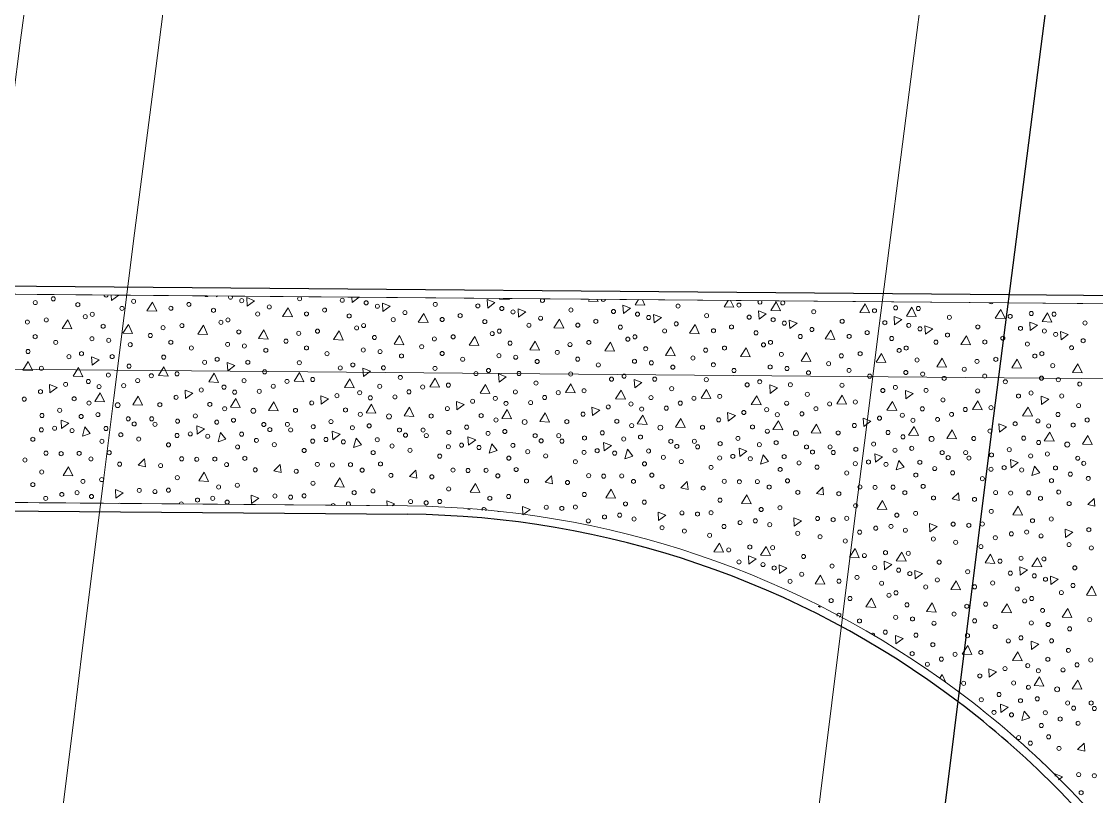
# Model space of a CAD drawing. Extents: x 2536801 to 2538856, y 7112140 to 7131569.
# Drawn here: x 2538338.9 to 2538424.8, y 7129136 to 7129198 of the extents above; entities that cross this region are included whole.
import ezdxf

# ---------------------------------------------------------------- set-up
doc = ezdxf.new("R2010")
doc.units = 0
doc.header["$LTSCALE"] = 100
doc.header["$MEASUREMENT"] = 0
doc.linetypes.add('DGN Style 2', pattern=[414.913261, 248.947956, -165.965304])
for name, color, linetype, lineweight in [('D_BOC_MISC', 6, 'Continuous', 13), ('D_BOC_XST', 4, 'Continuous', 13), ('D_CTB_1', 2, 'Continuous', 0), ('D_EOS_ML', 7, 'Continuous', 30), ('D_EOT_ML', 7, 'Continuous', 13), ('D_FOC_XST', 4, 'Continuous', 30), ('D_RIPRAP_1', 7, 'Continuous', 0)]:
    doc.layers.add(name, color=color, linetype=linetype, lineweight=lineweight)

msp = doc.modelspace()

# ---------------------------------------------------------------- linework, layer by layer
at = {"layer": 'D_BOC_MISC', "linetype": 'DGN Style 2'}
msp.add_line((2538221.721, 7129171.187), (2538427.255, 7129169.377), dxfattribs=at)
at = {"layer": 'D_BOC_XST', "lineweight": 0}
for p, q in [((2538222.47, 7129177.18), (2538417.792, 7129175.461)), ((2538223.97, 7129160.5), (2538369.767, 7129159.217))]:
    msp.add_line(p, q, dxfattribs=at)
at = {"layer": 'D_BOC_XST', "linetype": 'Continuous', "lineweight": 0}
msp.add_line((2538417.792, 7129175.461), (2538437.108, 7129175.291), dxfattribs=at)
at = {"layer": 'D_BOC_XST', "lineweight": 0}
msp.add_arc((2538369.11, 7129084.553), 74.667, 53.16593, 89.49567, dxfattribs=at)
at = {"layer": 'D_BOC_XST', "linetype": 'Continuous', "lineweight": 0}
msp.add_arc((2538369.11, 7129084.553), 74.667, 36.96818, 53.16593, dxfattribs=at)
at = {"layer": 'D_CTB_1', "linetype": 'Continuous', "lineweight": 0, "ltscale": 0.025, "extrusion": (0, 0, -1)}
for radius, start, end in [(11516, 6.670132, 11.5299872), (11484, 1.8249254, 8.0891807)]:
    msp.add_arc((-2549729.581, 7127736.073), radius, start, end, dxfattribs=at)
at = {"layer": 'D_EOS_ML', "extrusion": (0, 0, -1)}
for radius, start, end in [(11515, 1.8249254, 11.5299872), (11485, 1.8249254, 10.3229376), (11403, 3.5272703, 8.5208017)]:
    msp.add_arc((-2549729.581, 7127736.073), radius, start, end, dxfattribs=at)
at = {"layer": 'D_EOT_ML', "extrusion": (0, 0, -1)}
for radius, start, end in [(11527, 1.8249254, 11.5299872), (11473, 1.8249254, 10.3226488), (11413, 3.6579404, 8.3726406)]:
    msp.add_arc((-2549729.581, 7127736.073), radius, start, end, dxfattribs=at)
at = {"layer": 'D_FOC_XST', "linetype": 'Continuous'}
for p, q in [((2538222.553, 7129177.846), (2538417.877, 7129176.127)), ((2538417.877, 7129176.127), (2538437.114, 7129175.958)), ((2538223.964, 7129159.833), (2538369.761, 7129158.55))]:
    msp.add_line(p, q, dxfattribs=at)
for start, end in [(52.87042, 89.49567), (36.96818, 52.87042)]:
    msp.add_arc((2538369.11, 7129084.553), 74, start, end, dxfattribs=at)
at = {"layer": 'D_RIPRAP_1', "color": 7, "linetype": 'Continuous', "lineweight": 0}
for p, q in [((2538348.219, 7129162.477), (2538348.736, 7129162.973)), ((2538348.736, 7129162.973), (2538348.798, 7129162.344)), ((2538348.798, 7129162.344), (2538348.219, 7129162.477)), ((2538359.066, 7129162.026), (2538359.583, 7129162.523)), ((2538359.645, 7129161.894), (2538359.066, 7129162.026)), ((2538359.583, 7129162.523), (2538359.645, 7129161.894)), ((2538369.913, 7129161.576), (2538370.43, 7129162.073)), ((2538370.43, 7129162.073), (2538370.492, 7129161.444)), ((2538370.492, 7129161.444), (2538369.913, 7129161.576)), ((2538380.759, 7129161.126), (2538381.276, 7129161.623)), ((2538381.338, 7129160.994), (2538380.759, 7129161.126)), ((2538381.276, 7129161.623), (2538381.338, 7129160.994)), ((2538391.606, 7129160.676), (2538392.123, 7129161.173)), ((2538392.123, 7129161.173), (2538392.185, 7129160.544)), ((2538392.185, 7129160.544), (2538391.606, 7129160.676)), ((2538402.453, 7129160.226), (2538402.97, 7129160.723)), ((2538403.032, 7129160.093), (2538402.453, 7129160.226)), ((2538402.97, 7129160.723), (2538403.032, 7129160.093)), ((2538413.299, 7129159.775), (2538413.816, 7129160.272)), ((2538413.816, 7129160.272), (2538413.878, 7129159.643)), ((2538413.878, 7129159.643), (2538413.299, 7129159.775)), ((2538424.146, 7129159.325), (2538424.663, 7129159.822)), ((2538424.725, 7129159.193), (2538424.146, 7129159.325)), ((2538424.663, 7129159.822), (2538424.725, 7129159.193)), ((2538423.333, 7129139.74), (2538423.85, 7129140.237)), ((2538423.912, 7129139.608), (2538423.333, 7129139.74)), ((2538423.85, 7129140.237), (2538423.912, 7129139.608))]:
    msp.add_line(p, q, dxfattribs=at)
at = {"layer": 'D_RIPRAP_1', "color": 7, "lineweight": 0, "flags": 128}
for points in [[(2538437.108, 7129175.291), (2538417.792, 7129175.461), (2538222.47, 7129177.18), (2538193.762, 7129177.433)], [(2538223.971, 7129160.5), (2538369.767, 7129159.217)]]:
    msp.add_lwpolyline(points, dxfattribs=at)
at = {"layer": 'D_RIPRAP_1', "color": 7, "linetype": 'Continuous', "lineweight": 0, "flags": 128}
for points in [[(2538346.666, 7129176.087), (2538346.088, 7129175.66), (2538346.065, 7129176.092)], [(2538354.563, 7129176.017), (2538354.476, 7129175.953), (2538354.472, 7129176.018)], [(2538365.885, 7129175.918), (2538365.322, 7129175.502), (2538365.3, 7129175.923)], [(2538377.853, 7129175.812), (2538377.891, 7129175.731), (2538377.113, 7129175.764), (2538377.148, 7129175.819)], [(2538384.907, 7129175.75), (2538384.996, 7129175.561), (2538384.218, 7129175.593), (2538384.321, 7129175.755)], [(2538388.534, 7129175.718), (2538388.737, 7129175.281), (2538387.96, 7129175.314), (2538388.218, 7129175.721)], [(2538395.588, 7129175.656), (2538395.842, 7129175.11), (2538395.065, 7129175.143), (2538395.391, 7129175.658)], [(2538368.125, 7129159.231), (2538368.104, 7129159.619), (2538368.72, 7129159.378), (2538368.518, 7129159.228)], [(2538378.987, 7129158.5), (2538378.951, 7129159.169), (2538379.567, 7129158.927), (2538378.987, 7129158.5)], [(2538412.301, 7129145.407), (2538412.5, 7129145.722), (2538412.797, 7129145.083)], [(2538421.534, 7129137.598), (2538421.524, 7129137.783), (2538422.141, 7129137.542), (2538421.82, 7129137.305)]]:
    msp.add_lwpolyline(points, dxfattribs=at)
for points in [[(2538356.935, 7129175.21), (2538356.899, 7129175.88), (2538357.515, 7129175.638)], [(2538376.169, 7129175.052), (2538376.133, 7129175.722), (2538376.749, 7129175.481)], [(2538349.704, 7129174.796), (2538348.926, 7129174.828), (2538349.365, 7129175.522)], [(2538360.55, 7129174.345), (2538359.773, 7129174.378), (2538360.212, 7129175.072)], [(2538367.782, 7129174.76), (2538367.745, 7129175.43), (2538368.362, 7129175.188)], [(2538378.628, 7129174.31), (2538378.592, 7129174.98), (2538379.208, 7129174.738)], [(2538387.016, 7129174.602), (2538386.979, 7129175.272), (2538387.596, 7129175.03)], [(2538397.862, 7129174.152), (2538397.826, 7129174.822), (2538398.443, 7129174.58)], [(2538399.584, 7129174.831), (2538398.807, 7129174.863), (2538399.246, 7129175.558)], [(2538406.689, 7129174.66), (2538405.912, 7129174.693), (2538406.351, 7129175.387)], [(2538410.431, 7129174.381), (2538409.653, 7129174.413), (2538410.092, 7129175.108)], [(2538417.536, 7129174.21), (2538416.758, 7129174.242), (2538417.197, 7129174.937)], [(2538342.927, 7129173.391), (2538342.15, 7129173.424), (2538342.589, 7129174.118)], [(2538371.397, 7129173.895), (2538370.619, 7129173.927), (2538371.059, 7129174.622)], [(2538382.243, 7129173.445), (2538381.466, 7129173.477), (2538381.905, 7129174.172)], [(2538389.475, 7129173.859), (2538389.439, 7129174.53), (2538390.055, 7129174.288)], [(2538400.322, 7129173.409), (2538400.285, 7129174.079), (2538400.902, 7129173.838)], [(2538408.709, 7129173.702), (2538408.673, 7129174.372), (2538409.289, 7129174.13)], [(2538419.556, 7129173.251), (2538419.519, 7129173.922), (2538420.136, 7129173.68)], [(2538421.277, 7129173.931), (2538420.5, 7129173.963), (2538420.939, 7129174.657)], [(2538347.772, 7129173.018), (2538346.995, 7129173.05), (2538347.434, 7129173.745)], [(2538353.774, 7129172.941), (2538352.997, 7129172.973), (2538353.436, 7129173.668)], [(2538358.619, 7129172.568), (2538357.841, 7129172.6), (2538358.281, 7129173.295)], [(2538364.621, 7129172.491), (2538363.843, 7129172.523), (2538364.283, 7129173.218)], [(2538393.09, 7129172.995), (2538392.313, 7129173.027), (2538392.752, 7129173.721)], [(2538403.937, 7129172.545), (2538403.159, 7129172.577), (2538403.599, 7129173.271)], [(2538411.168, 7129172.959), (2538411.132, 7129173.629), (2538411.748, 7129173.387)], [(2538422.015, 7129172.509), (2538421.979, 7129173.179), (2538422.595, 7129172.937)], [(2538369.465, 7129172.118), (2538368.688, 7129172.15), (2538369.127, 7129172.844)], [(2538375.467, 7129172.041), (2538374.69, 7129172.073), (2538375.129, 7129172.767)], [(2538380.312, 7129171.668), (2538379.535, 7129171.7), (2538379.974, 7129172.394)], [(2538386.314, 7129171.591), (2538385.537, 7129171.623), (2538385.976, 7129172.317)], [(2538414.783, 7129172.094), (2538414.006, 7129172.127), (2538414.445, 7129172.821)], [(2538391.159, 7129171.217), (2538390.381, 7129171.25), (2538390.821, 7129171.944)], [(2538397.161, 7129171.14), (2538396.383, 7129171.173), (2538396.823, 7129171.867)], [(2538402.005, 7129170.767), (2538401.228, 7129170.799), (2538401.667, 7129171.494)], [(2538408.007, 7129170.69), (2538407.23, 7129170.722), (2538407.669, 7129171.417)], [(2538339.777, 7129170.059), (2538338.999, 7129170.091), (2538339.438, 7129170.786)], [(2538344.534, 7129170.476), (2538344.498, 7129171.146), (2538345.114, 7129170.905)], [(2538355.381, 7129170.026), (2538355.344, 7129170.696), (2538355.961, 7129170.454)], [(2538412.852, 7129170.317), (2538412.075, 7129170.349), (2538412.514, 7129171.044)], [(2538418.854, 7129170.24), (2538418.077, 7129170.272), (2538418.516, 7129170.967)], [(2538423.699, 7129169.867), (2538422.921, 7129169.899), (2538423.361, 7129170.593)], [(2538343.791, 7129169.554), (2538343.014, 7129169.587), (2538343.453, 7129170.281)], [(2538350.623, 7129169.609), (2538349.846, 7129169.641), (2538350.285, 7129170.336)], [(2538354.638, 7129169.104), (2538353.86, 7129169.136), (2538354.3, 7129169.831)], [(2538361.47, 7129169.159), (2538360.693, 7129169.191), (2538361.132, 7129169.885)], [(2538366.227, 7129169.576), (2538366.191, 7129170.246), (2538366.808, 7129170.004)], [(2538377.074, 7129169.126), (2538377.038, 7129169.796), (2538377.654, 7129169.554)], [(2538341.157, 7129168.262), (2538341.121, 7129168.932), (2538341.737, 7129168.691)], [(2538365.484, 7129168.654), (2538364.707, 7129168.686), (2538365.146, 7129169.38)], [(2538372.317, 7129168.709), (2538371.539, 7129168.741), (2538371.978, 7129169.435)], [(2538376.331, 7129168.204), (2538375.554, 7129168.236), (2538375.993, 7129168.93)], [(2538383.163, 7129168.258), (2538382.386, 7129168.291), (2538382.825, 7129168.985)], [(2538387.921, 7129168.675), (2538387.884, 7129169.346), (2538388.501, 7129169.104)], [(2538398.767, 7129168.225), (2538398.731, 7129168.895), (2538399.348, 7129168.654)], [(2538345.523, 7129167.545), (2538344.746, 7129167.577), (2538345.185, 7129168.271)], [(2538348.571, 7129167.282), (2538347.794, 7129167.314), (2538348.233, 7129168.009)], [(2538352.004, 7129167.812), (2538351.968, 7129168.482), (2538352.584, 7129168.24)], [(2538362.851, 7129167.362), (2538362.814, 7129168.032), (2538363.431, 7129167.79)], [(2538387.178, 7129167.753), (2538386.4, 7129167.786), (2538386.84, 7129168.48)], [(2538394.01, 7129167.808), (2538393.233, 7129167.84), (2538393.672, 7129168.535)], [(2538398.024, 7129167.303), (2538397.247, 7129167.336), (2538397.686, 7129168.03)], [(2538404.857, 7129167.358), (2538404.079, 7129167.39), (2538404.518, 7129168.085)], [(2538409.614, 7129167.775), (2538409.578, 7129168.445), (2538410.194, 7129168.203)], [(2538420.461, 7129167.325), (2538420.424, 7129167.995), (2538421.041, 7129167.753)], [(2538356.37, 7129167.094), (2538355.593, 7129167.127), (2538356.032, 7129167.821)], [(2538359.418, 7129166.832), (2538358.64, 7129166.864), (2538359.079, 7129167.559)], [(2538367.217, 7129166.644), (2538366.439, 7129166.677), (2538366.878, 7129167.371)], [(2538370.264, 7129166.382), (2538369.487, 7129166.414), (2538369.926, 7129167.108)], [(2538373.697, 7129166.912), (2538373.661, 7129167.582), (2538374.277, 7129167.34)], [(2538384.544, 7129166.462), (2538384.508, 7129167.132), (2538385.124, 7129166.89)], [(2538408.871, 7129166.853), (2538408.094, 7129166.885), (2538408.533, 7129167.58)], [(2538415.703, 7129166.908), (2538414.926, 7129166.94), (2538415.365, 7129167.634)], [(2538419.718, 7129166.403), (2538418.94, 7129166.435), (2538419.38, 7129167.13)], [(2538378.063, 7129166.194), (2538377.286, 7129166.226), (2538377.725, 7129166.921)], [(2538381.111, 7129165.931), (2538380.334, 7129165.964), (2538380.773, 7129166.658)], [(2538388.91, 7129165.744), (2538388.133, 7129165.776), (2538388.572, 7129166.471)], [(2538391.958, 7129165.481), (2538391.18, 7129165.514), (2538391.619, 7129166.208)], [(2538395.391, 7129166.011), (2538395.354, 7129166.681), (2538395.971, 7129166.44)], [(2538406.237, 7129165.561), (2538406.201, 7129166.231), (2538406.817, 7129165.989)], [(2538342.088, 7129165.419), (2538342.052, 7129166.089), (2538342.668, 7129165.848)], [(2538344.393, 7129165.011), (2538343.758, 7129164.8), (2538343.963, 7129165.548)], [(2538352.935, 7129164.969), (2538352.899, 7129165.639), (2538353.515, 7129165.397)], [(2538399.757, 7129165.294), (2538398.979, 7129165.326), (2538399.418, 7129166.02)], [(2538402.804, 7129165.031), (2538402.027, 7129165.063), (2538402.466, 7129165.758)], [(2538410.603, 7129164.843), (2538409.826, 7129164.876), (2538410.265, 7129165.57)], [(2538417.084, 7129165.111), (2538417.048, 7129165.781), (2538417.664, 7129165.539)], [(2538355.24, 7129164.561), (2538354.605, 7129164.349), (2538354.81, 7129165.097)], [(2538363.781, 7129164.519), (2538363.745, 7129165.189), (2538364.362, 7129164.947)], [(2538366.087, 7129164.111), (2538365.451, 7129163.899), (2538365.656, 7129164.647)], [(2538374.628, 7129164.069), (2538374.592, 7129164.739), (2538375.208, 7129164.497)], [(2538413.651, 7129164.581), (2538412.874, 7129164.613), (2538413.313, 7129165.308)], [(2538421.45, 7129164.393), (2538420.673, 7129164.426), (2538421.112, 7129165.12)], [(2538424.498, 7129164.131), (2538423.72, 7129164.163), (2538424.159, 7129164.857)], [(2538376.933, 7129163.661), (2538376.298, 7129163.449), (2538376.503, 7129164.197)], [(2538385.475, 7129163.619), (2538385.439, 7129164.289), (2538386.055, 7129164.047)], [(2538387.78, 7129163.211), (2538387.145, 7129162.999), (2538387.35, 7129163.747)], [(2538396.321, 7129163.168), (2538396.285, 7129163.838), (2538396.902, 7129163.597)], [(2538398.626, 7129162.76), (2538397.991, 7129162.549), (2538398.196, 7129163.297)], [(2538407.168, 7129162.718), (2538407.132, 7129163.388), (2538407.748, 7129163.146)], [(2538409.473, 7129162.31), (2538408.838, 7129162.098), (2538409.043, 7129162.846)], [(2538418.015, 7129162.268), (2538417.979, 7129162.938), (2538418.595, 7129162.696)], [(2538343, 7129161.632), (2538342.223, 7129161.665), (2538342.662, 7129162.359)], [(2538353.847, 7129161.182), (2538353.069, 7129161.214), (2538353.508, 7129161.909)], [(2538420.32, 7129161.86), (2538419.684, 7129161.648), (2538419.89, 7129162.396)], [(2538364.693, 7129160.732), (2538363.916, 7129160.764), (2538364.355, 7129161.458)], [(2538346.447, 7129159.85), (2538346.411, 7129160.52), (2538347.027, 7129160.278)], [(2538375.54, 7129160.282), (2538374.763, 7129160.314), (2538375.202, 7129161.008)], [(2538386.387, 7129159.831), (2538385.609, 7129159.864), (2538386.048, 7129160.558)], [(2538357.294, 7129159.4), (2538357.257, 7129160.07), (2538357.874, 7129159.828)], [(2538397.233, 7129159.381), (2538396.456, 7129159.414), (2538396.895, 7129160.108)], [(2538408.08, 7129158.931), (2538407.302, 7129158.963), (2538407.742, 7129159.658)], [(2538389.834, 7129158.049), (2538389.797, 7129158.719), (2538390.414, 7129158.477)], [(2538418.926, 7129158.481), (2538418.149, 7129158.513), (2538418.588, 7129159.208)], [(2538400.68, 7129157.599), (2538400.644, 7129158.269), (2538401.26, 7129158.027)], [(2538411.527, 7129157.149), (2538411.491, 7129157.819), (2538412.107, 7129157.577)], [(2538422.374, 7129156.698), (2538422.337, 7129157.368), (2538422.954, 7129157.127)], [(2538395.029, 7129155.525), (2538394.252, 7129155.558), (2538394.691, 7129156.252)], [(2538398.771, 7129155.246), (2538397.994, 7129155.278), (2538398.433, 7129155.973)], [(2538397.049, 7129154.567), (2538397.013, 7129155.237), (2538397.63, 7129154.995)], [(2538405.876, 7129155.075), (2538405.099, 7129155.107), (2538405.538, 7129155.802)], [(2538409.618, 7129154.796), (2538408.84, 7129154.828), (2538409.279, 7129155.522)], [(2538416.723, 7129154.625), (2538415.945, 7129154.657), (2538416.385, 7129155.352)], [(2538420.464, 7129154.346), (2538419.687, 7129154.378), (2538420.126, 7129155.072)], [(2538399.509, 7129153.824), (2538399.472, 7129154.494), (2538400.089, 7129154.252)], [(2538407.896, 7129154.117), (2538407.86, 7129154.787), (2538408.476, 7129154.545)], [(2538418.743, 7129153.666), (2538418.706, 7129154.336), (2538419.323, 7129154.095)], [(2538403.124, 7129152.959), (2538402.347, 7129152.992), (2538402.786, 7129153.686)], [(2538410.355, 7129153.374), (2538410.319, 7129154.044), (2538410.936, 7129153.802)], [(2538421.202, 7129152.924), (2538421.166, 7129153.594), (2538421.782, 7129153.352)], [(2538413.971, 7129152.509), (2538413.193, 7129152.542), (2538413.632, 7129153.236)], [(2538424.817, 7129152.059), (2538424.04, 7129152.091), (2538424.479, 7129152.786)], [(2538407.195, 7129151.105), (2538406.417, 7129151.137), (2538406.856, 7129151.832)], [(2538412.039, 7129150.732), (2538411.262, 7129150.764), (2538411.701, 7129151.458)], [(2538418.041, 7129150.655), (2538417.264, 7129150.687), (2538417.703, 7129151.381)], [(2538422.886, 7129150.282), (2538422.109, 7129150.314), (2538422.548, 7129151.008)], [(2538408.801, 7129148.19), (2538408.765, 7129148.86), (2538409.381, 7129148.618)], [(2538419.648, 7129147.74), (2538419.611, 7129148.41), (2538420.228, 7129148.168)], [(2538414.89, 7129147.323), (2538414.113, 7129147.355), (2538414.552, 7129148.049)], [(2538418.905, 7129146.818), (2538418.127, 7129146.85), (2538418.567, 7129147.544)], [(2538416.271, 7129145.526), (2538416.235, 7129146.196), (2538416.851, 7129145.954)], [(2538420.637, 7129144.808), (2538419.86, 7129144.84), (2538420.299, 7129145.535)], [(2538423.685, 7129144.546), (2538422.907, 7129144.578), (2538423.347, 7129145.272)], [(2538417.202, 7129142.683), (2538417.166, 7129143.353), (2538417.782, 7129143.111)], [(2538419.507, 7129142.275), (2538418.872, 7129142.063), (2538419.077, 7129142.811)]]:
    msp.add_lwpolyline(points, close=True, dxfattribs=at)
at = {"layer": 'D_RIPRAP_1', "color": 7, "linetype": 'Continuous', "lineweight": 0}
for centre, radius in [((2538339.99, 7129175.483), 0.163), ((2538341.43, 7129175.788), 0.163), ((2538347.857, 7129175.587), 0.163), ((2538356.5, 7129175.64), 0.163), ((2538361.129, 7129175.793), 0.163), ((2538364.537, 7129175.673), 0.163), ((2538343.396, 7129175.318), 0.163), ((2538346.926, 7129175.021), 0.163), ((2538350.836, 7129175.033), 0.163), ((2538352.276, 7129175.337), 0.163), ((2538354.242, 7129174.867), 0.163), ((2538358.703, 7129175.137), 0.163), ((2538363.123, 7129174.887), 0.163), ((2538366.452, 7129175.464), 0.163), ((2538367.347, 7129175.19), 0.163), ((2538369.55, 7129174.686), 0.163), ((2538371.975, 7129175.342), 0.163), ((2538375.383, 7129175.223), 0.163), ((2538377.298, 7129175.013), 0.163), ((2538378.194, 7129174.74), 0.163), ((2538382.822, 7129174.892), 0.163), ((2538386.23, 7129174.773), 0.163), ((2538391.39, 7129175.205), 0.163), ((2538396.254, 7129175.284), 0.163), ((2538402.237, 7129174.755), 0.163), ((2538407.1, 7129174.833), 0.163), ((2538408.786, 7129175.066), 0.163), ((2538410.607, 7129175.012), 0.163), ((2538419.632, 7129174.615), 0.163), ((2538339.365, 7129173.93), 0.163), ((2538340.869, 7129174.097), 0.163), ((2538343.99, 7129174.358), 0.163), ((2538344.551, 7129174.549), 0.163), ((2538354.837, 7129173.908), 0.163), ((2538355.398, 7129174.099), 0.163), ((2538357.773, 7129174.571), 0.163), ((2538361.683, 7129174.583), 0.163), ((2538365.089, 7129174.417), 0.163), ((2538368.62, 7129174.121), 0.163), ((2538372.53, 7129174.132), 0.163), ((2538373.97, 7129174.437), 0.163), ((2538375.936, 7129173.967), 0.163), ((2538380.397, 7129174.236), 0.163), ((2538384.816, 7129173.987), 0.163), ((2538388.145, 7129174.563), 0.163), ((2538389.04, 7129174.29), 0.163), ((2538391.243, 7129173.786), 0.163), ((2538393.669, 7129174.442), 0.163), ((2538397.077, 7129174.323), 0.163), ((2538398.992, 7129174.113), 0.163), ((2538399.887, 7129173.84), 0.163), ((2538404.515, 7129173.992), 0.163), ((2538407.923, 7129173.872), 0.163), ((2538413.084, 7129174.305), 0.163), ((2538417.947, 7129174.383), 0.163), ((2538421.454, 7129174.562), 0.163), ((2538423.93, 7129173.855), 0.163), ((2538345.42, 7129173.592), 0.163), ((2538350.211, 7129173.479), 0.163), ((2538351.716, 7129173.647), 0.163), ((2538356.267, 7129173.142), 0.163), ((2538361.058, 7129173.029), 0.163), ((2538362.562, 7129173.197), 0.163), ((2538365.684, 7129173.458), 0.163), ((2538366.244, 7129173.649), 0.163), ((2538376.53, 7129173.008), 0.163), ((2538377.091, 7129173.198), 0.163), ((2538379.466, 7129173.67), 0.163), ((2538383.376, 7129173.682), 0.163), ((2538386.782, 7129173.517), 0.163), ((2538390.313, 7129173.22), 0.163), ((2538394.223, 7129173.232), 0.163), ((2538395.663, 7129173.537), 0.163), ((2538397.629, 7129173.067), 0.163), ((2538402.09, 7129173.336), 0.163), ((2538406.509, 7129173.086), 0.163), ((2538409.838, 7129173.663), 0.163), ((2538410.734, 7129173.389), 0.163), ((2538415.362, 7129173.542), 0.163), ((2538418.77, 7129173.422), 0.163), ((2538420.685, 7129173.213), 0.163), ((2538421.58, 7129172.939), 0.163), ((2538339.985, 7129172.761), 0.163), ((2538341.629, 7129172.302), 0.163), ((2538344.524, 7129172.592), 0.163), ((2538345.87, 7129172.467), 0.163), ((2538347.585, 7129172.121), 0.163), ((2538349.193, 7129172.853), 0.163), ((2538350.831, 7129172.311), 0.163), ((2538355.37, 7129172.142), 0.163), ((2538360.039, 7129172.403), 0.163), ((2538367.113, 7129172.692), 0.163), ((2538371.905, 7129172.579), 0.163), ((2538373.409, 7129172.747), 0.163), ((2538377.96, 7129172.242), 0.163), ((2538382.751, 7129172.129), 0.163), ((2538384.256, 7129172.297), 0.163), ((2538387.377, 7129172.557), 0.163), ((2538387.937, 7129172.748), 0.163), ((2538398.224, 7129172.107), 0.163), ((2538398.784, 7129172.298), 0.163), ((2538401.16, 7129172.77), 0.163), ((2538405.07, 7129172.782), 0.163), ((2538408.476, 7129172.616), 0.163), ((2538412.006, 7129172.32), 0.163), ((2538412.937, 7129172.886), 0.163), ((2538415.916, 7129172.332), 0.163), ((2538417.356, 7129172.636), 0.163), ((2538419.322, 7129172.166), 0.163), ((2538423.783, 7129172.435), 0.163), ((2538339.417, 7129171.573), 0.163), ((2538343.69, 7129171.402), 0.163), ((2538352.476, 7129171.852), 0.163), ((2538356.716, 7129172.016), 0.163), ((2538358.431, 7129171.671), 0.163), ((2538361.678, 7129171.86), 0.163), ((2538363.322, 7129171.402), 0.163), ((2538366.217, 7129171.692), 0.163), ((2538367.563, 7129171.566), 0.163), ((2538369.278, 7129171.221), 0.163), ((2538370.886, 7129171.953), 0.163), ((2538372.525, 7129171.41), 0.163), ((2538377.064, 7129171.242), 0.163), ((2538381.732, 7129171.502), 0.163), ((2538388.807, 7129171.791), 0.163), ((2538393.598, 7129171.679), 0.163), ((2538395.102, 7129171.846), 0.163), ((2538399.653, 7129171.341), 0.163), ((2538404.445, 7129171.228), 0.163), ((2538405.949, 7129171.396), 0.163), ((2538409.07, 7129171.657), 0.163), ((2538409.631, 7129171.848), 0.163), ((2538419.917, 7129171.207), 0.163), ((2538420.477, 7129171.398), 0.163), ((2538422.853, 7129171.87), 0.163), ((2538342.685, 7129171.158), 0.163), ((2538346.14, 7129171.164), 0.163), ((2538347.491, 7129170.398), 0.163), ((2538350.264, 7129171.123), 0.163), ((2538353.531, 7129170.707), 0.163), ((2538354.536, 7129170.952), 0.163), ((2538356.987, 7129170.714), 0.163), ((2538361.11, 7129170.673), 0.163), ((2538365.383, 7129170.502), 0.163), ((2538374.169, 7129170.952), 0.163), ((2538378.41, 7129171.116), 0.163), ((2538380.125, 7129170.771), 0.163), ((2538383.371, 7129170.96), 0.163), ((2538385.016, 7129170.501), 0.163), ((2538387.91, 7129170.792), 0.163), ((2538389.256, 7129170.666), 0.163), ((2538390.971, 7129170.32), 0.163), ((2538392.579, 7129171.052), 0.163), ((2538394.218, 7129170.51), 0.163), ((2538398.757, 7129170.341), 0.163), ((2538403.426, 7129170.602), 0.163), ((2538410.5, 7129170.891), 0.163), ((2538415.291, 7129170.778), 0.163), ((2538416.796, 7129170.946), 0.163), ((2538421.347, 7129170.441), 0.163), ((2538340.486, 7129170.234), 0.163), ((2538345.842, 7129169.687), 0.163), ((2538349.273, 7129169.631), 0.163), ((2538351.333, 7129169.784), 0.163), ((2538358.338, 7129169.947), 0.163), ((2538364.378, 7129170.257), 0.163), ((2538367.833, 7129170.264), 0.163), ((2538369.185, 7129169.497), 0.163), ((2538371.957, 7129170.223), 0.163), ((2538375.225, 7129169.807), 0.163), ((2538376.23, 7129170.051), 0.163), ((2538378.68, 7129169.814), 0.163), ((2538382.804, 7129169.773), 0.163), ((2538387.076, 7129169.601), 0.163), ((2538395.862, 7129170.051), 0.163), ((2538400.103, 7129170.216), 0.163), ((2538401.818, 7129169.87), 0.163), ((2538405.065, 7129170.06), 0.163), ((2538406.709, 7129169.601), 0.163), ((2538409.604, 7129169.891), 0.163), ((2538410.95, 7129169.765), 0.163), ((2538414.272, 7129170.152), 0.163), ((2538415.911, 7129169.609), 0.163), ((2538342.419, 7129168.943), 0.163), ((2538344.24, 7129169.173), 0.163), ((2538345.092, 7129168.768), 0.163), ((2538347.058, 7129168.838), 0.163), ((2538348.178, 7129169.244), 0.163), ((2538355.086, 7129168.723), 0.163), ((2538356.689, 7129169.237), 0.163), ((2538359.025, 7129168.794), 0.163), ((2538360.12, 7129169.181), 0.163), ((2538362.18, 7129169.333), 0.163), ((2538367.536, 7129168.787), 0.163), ((2538370.966, 7129168.731), 0.163), ((2538373.026, 7129168.883), 0.163), ((2538380.031, 7129169.047), 0.163), ((2538386.071, 7129169.357), 0.163), ((2538389.526, 7129169.363), 0.163), ((2538390.878, 7129168.597), 0.163), ((2538393.65, 7129169.322), 0.163), ((2538396.918, 7129168.907), 0.163), ((2538397.923, 7129169.151), 0.163), ((2538400.373, 7129168.913), 0.163), ((2538404.497, 7129168.872), 0.163), ((2538408.77, 7129168.701), 0.163), ((2538412.665, 7129169.42), 0.163), ((2538417.556, 7129169.151), 0.163), ((2538420.45, 7129169.441), 0.163), ((2538421.796, 7129169.315), 0.163), ((2538423.511, 7129168.97), 0.163), ((2538339.109, 7129167.763), 0.163), ((2538340.409, 7129168.357), 0.163), ((2538343.105, 7129167.791), 0.163), ((2538351.255, 7129167.907), 0.163), ((2538353.265, 7129168.492), 0.163), ((2538355.938, 7129168.317), 0.163), ((2538357.905, 7129168.388), 0.163), ((2538364.112, 7129168.042), 0.163), ((2538365.933, 7129168.273), 0.163), ((2538366.785, 7129167.867), 0.163), ((2538368.751, 7129167.938), 0.163), ((2538369.871, 7129168.344), 0.163), ((2538376.78, 7129167.823), 0.163), ((2538378.382, 7129168.337), 0.163), ((2538380.718, 7129167.893), 0.163), ((2538381.813, 7129168.28), 0.163), ((2538383.873, 7129168.433), 0.163), ((2538389.229, 7129167.887), 0.163), ((2538392.66, 7129167.83), 0.163), ((2538394.72, 7129167.983), 0.163), ((2538401.725, 7129168.147), 0.163), ((2538407.765, 7129168.456), 0.163), ((2538411.22, 7129168.463), 0.163), ((2538415.344, 7129168.422), 0.163), ((2538418.611, 7129168.006), 0.163), ((2538419.616, 7129168.251), 0.163), ((2538422.066, 7129168.013), 0.163), ((2538344.292, 7129167.446), 0.163), ((2538346.583, 7129167.28), 0.199), ((2538349.955, 7129167.313), 0.163), ((2538353.952, 7129167.341), 0.163), ((2538355.139, 7129166.995), 0.163), ((2538362.102, 7129167.457), 0.163), ((2538364.799, 7129166.891), 0.163), ((2538372.949, 7129167.007), 0.163), ((2538374.959, 7129167.592), 0.163), ((2538377.632, 7129167.417), 0.163), ((2538379.598, 7129167.488), 0.163), ((2538385.805, 7129167.142), 0.163), ((2538387.626, 7129167.373), 0.163), ((2538388.478, 7129166.967), 0.163), ((2538390.445, 7129167.037), 0.163), ((2538391.565, 7129167.443), 0.163), ((2538398.473, 7129166.922), 0.163), ((2538400.076, 7129167.436), 0.163), ((2538402.411, 7129166.993), 0.163), ((2538403.506, 7129167.38), 0.163), ((2538405.566, 7129167.533), 0.163), ((2538410.922, 7129166.986), 0.163), ((2538412.571, 7129167.696), 0.163), ((2538414.353, 7129166.93), 0.163), ((2538416.413, 7129167.082), 0.163), ((2538423.418, 7129167.246), 0.163), ((2538340.524, 7129166.451), 0.163), ((2538341.944, 7129166.869), 0.163), ((2538343.659, 7129166.371), 0.163), ((2538344.999, 7129166.526), 0.163), ((2538347.425, 7129166.187), 0.163), ((2538349.308, 7129166.189), 0.163), ((2538352.791, 7129166.418), 0.163), ((2538355.845, 7129166.075), 0.163), ((2538357.43, 7129166.83), 0.199), ((2538360.802, 7129166.862), 0.163), ((2538365.985, 7129166.545), 0.163), ((2538368.276, 7129166.38), 0.199), ((2538371.649, 7129166.412), 0.163), ((2538375.645, 7129166.441), 0.163), ((2538376.832, 7129166.095), 0.163), ((2538383.795, 7129166.557), 0.163), ((2538394.642, 7129166.106), 0.163), ((2538396.652, 7129166.692), 0.163), ((2538399.325, 7129166.517), 0.163), ((2538401.291, 7129166.587), 0.163), ((2538407.498, 7129166.241), 0.163), ((2538409.32, 7129166.472), 0.163), ((2538410.172, 7129166.066), 0.163), ((2538412.138, 7129166.137), 0.163), ((2538413.258, 7129166.543), 0.163), ((2538420.166, 7129166.022), 0.163), ((2538421.769, 7129166.536), 0.163), ((2538424.105, 7129166.093), 0.163), ((2538340.486, 7129165.304), 0.163), ((2538341.538, 7129165.432), 0.163), ((2538342.936, 7129165.244), 0.163), ((2538345.643, 7129165.412), 0.163), ((2538347.904, 7129165.778), 0.163), ((2538349.566, 7129165.747), 0.163), ((2538351.37, 7129166.001), 0.163), ((2538354.506, 7129165.921), 0.163), ((2538358.271, 7129165.736), 0.163), ((2538358.751, 7129165.328), 0.163), ((2538360.155, 7129165.738), 0.163), ((2538360.413, 7129165.297), 0.163), ((2538362.217, 7129165.551), 0.163), ((2538363.637, 7129165.968), 0.163), ((2538365.352, 7129165.471), 0.163), ((2538366.692, 7129165.625), 0.163), ((2538369.118, 7129165.286), 0.163), ((2538371.002, 7129165.288), 0.163), ((2538374.484, 7129165.518), 0.163), ((2538377.538, 7129165.175), 0.163), ((2538379.123, 7129165.93), 0.199), ((2538382.495, 7129165.962), 0.163), ((2538386.492, 7129165.99), 0.163), ((2538387.679, 7129165.645), 0.163), ((2538389.97, 7129165.48), 0.199), ((2538393.342, 7129165.512), 0.163), ((2538397.339, 7129165.54), 0.163), ((2538398.525, 7129165.195), 0.163), ((2538405.488, 7129165.656), 0.163), ((2538416.335, 7129165.206), 0.163), ((2538418.345, 7129165.791), 0.163), ((2538421.018, 7129165.616), 0.163), ((2538422.985, 7129165.687), 0.163), ((2538339.796, 7129164.554), 0.163), ((2538345.32, 7129164.388), 0.163), ((2538346.831, 7129164.91), 0.163), ((2538348.264, 7129164.568), 0.163), ((2538351.333, 7129164.853), 0.163), ((2538352.385, 7129164.982), 0.163), ((2538353.782, 7129164.794), 0.163), ((2538356.49, 7129164.962), 0.163), ((2538357.678, 7129164.46), 0.163), ((2538362.179, 7129164.403), 0.163), ((2538363.232, 7129164.532), 0.163), ((2538364.629, 7129164.344), 0.163), ((2538367.336, 7129164.511), 0.163), ((2538369.597, 7129164.878), 0.163), ((2538371.259, 7129164.847), 0.163), ((2538373.064, 7129165.1), 0.163), ((2538376.199, 7129165.02), 0.163), ((2538379.965, 7129164.836), 0.163), ((2538380.444, 7129164.428), 0.163), ((2538381.848, 7129164.838), 0.163), ((2538382.106, 7129164.397), 0.163), ((2538383.91, 7129164.65), 0.163), ((2538385.331, 7129165.068), 0.163), ((2538387.046, 7129164.57), 0.163), ((2538388.385, 7129164.725), 0.163), ((2538390.811, 7129164.386), 0.163), ((2538392.695, 7129164.388), 0.163), ((2538396.177, 7129164.618), 0.163), ((2538400.816, 7129165.03), 0.199), ((2538404.189, 7129165.062), 0.163), ((2538408.185, 7129165.09), 0.163), ((2538409.372, 7129164.744), 0.163), ((2538411.663, 7129164.579), 0.199), ((2538415.035, 7129164.611), 0.163), ((2538419.032, 7129164.64), 0.163), ((2538340.853, 7129163.439), 0.163), ((2538345.905, 7129163.479), 0.163), ((2538350.643, 7129164.103), 0.163), ((2538356.167, 7129163.938), 0.163), ((2538359.111, 7129164.118), 0.163), ((2538361.49, 7129163.653), 0.163), ((2538367.013, 7129163.488), 0.163), ((2538368.524, 7129164.01), 0.163), ((2538369.957, 7129163.668), 0.163), ((2538373.026, 7129163.953), 0.163), ((2538374.078, 7129164.082), 0.163), ((2538375.476, 7129163.893), 0.163), ((2538378.183, 7129164.061), 0.163), ((2538379.371, 7129163.56), 0.163), ((2538383.873, 7129163.503), 0.163), ((2538384.925, 7129163.631), 0.163), ((2538386.322, 7129163.443), 0.163), ((2538389.03, 7129163.611), 0.163), ((2538391.291, 7129163.978), 0.163), ((2538392.953, 7129163.947), 0.163), ((2538394.757, 7129164.2), 0.163), ((2538397.892, 7129164.12), 0.163), ((2538399.232, 7129164.275), 0.163), ((2538401.658, 7129163.936), 0.163), ((2538402.137, 7129163.527), 0.163), ((2538403.542, 7129163.938), 0.163), ((2538403.799, 7129163.496), 0.163), ((2538405.604, 7129163.75), 0.163), ((2538407.024, 7129164.167), 0.163), ((2538408.739, 7129163.67), 0.163), ((2538410.078, 7129163.824), 0.163), ((2538412.505, 7129163.485), 0.163), ((2538414.388, 7129163.487), 0.163), ((2538417.871, 7129163.717), 0.163), ((2538420.219, 7129164.294), 0.163), ((2538422.51, 7129164.129), 0.199), ((2538339.165, 7129162.894), 0.163), ((2538342.06, 7129163.401), 0.163), ((2538343.502, 7129163.419), 0.163), ((2538344.441, 7129162.978), 0.163), ((2538351.7, 7129162.989), 0.163), ((2538352.907, 7129162.951), 0.163), ((2538354.349, 7129162.969), 0.163), ((2538356.752, 7129163.029), 0.163), ((2538367.598, 7129162.579), 0.163), ((2538372.336, 7129163.203), 0.163), ((2538377.86, 7129163.038), 0.163), ((2538380.804, 7129163.218), 0.163), ((2538383.183, 7129162.753), 0.163), ((2538388.707, 7129162.588), 0.163), ((2538390.218, 7129163.109), 0.163), ((2538391.651, 7129162.768), 0.163), ((2538394.719, 7129163.053), 0.163), ((2538395.771, 7129163.181), 0.163), ((2538397.169, 7129162.993), 0.163), ((2538399.876, 7129163.161), 0.163), ((2538401.064, 7129162.659), 0.163), ((2538405.566, 7129162.602), 0.163), ((2538406.618, 7129162.731), 0.163), ((2538410.723, 7129162.711), 0.163), ((2538412.984, 7129163.077), 0.163), ((2538414.646, 7129163.046), 0.163), ((2538416.45, 7129163.3), 0.163), ((2538419.586, 7129163.22), 0.163), ((2538420.925, 7129163.374), 0.163), ((2538423.351, 7129163.035), 0.163), ((2538423.831, 7129162.627), 0.163), ((2538340.508, 7129161.932), 0.163), ((2538346.733, 7129162.558), 0.163), ((2538350.012, 7129162.444), 0.163), ((2538355.288, 7129162.527), 0.163), ((2538357.58, 7129162.108), 0.163), ((2538360.858, 7129161.994), 0.163), ((2538362.546, 7129162.538), 0.163), ((2538363.754, 7129162.5), 0.163), ((2538365.196, 7129162.519), 0.163), ((2538366.134, 7129162.077), 0.163), ((2538373.393, 7129162.088), 0.163), ((2538374.6, 7129162.05), 0.163), ((2538376.042, 7129162.068), 0.163), ((2538378.445, 7129162.129), 0.163), ((2538394.03, 7129162.303), 0.163), ((2538399.553, 7129162.137), 0.163), ((2538402.497, 7129162.317), 0.163), ((2538404.876, 7129161.852), 0.163), ((2538408.016, 7129162.543), 0.163), ((2538411.911, 7129162.209), 0.163), ((2538413.344, 7129161.867), 0.163), ((2538416.413, 7129162.152), 0.163), ((2538417.465, 7129162.281), 0.163), ((2538418.862, 7129162.093), 0.163), ((2538421.569, 7129162.261), 0.163), ((2538422.758, 7129161.759), 0.163), ((2538339.796, 7129160.927), 0.163), ((2538343.802, 7129161.183), 0.163), ((2538345.301, 7129161.323), 0.163), ((2538351.355, 7129161.482), 0.163), ((2538356.148, 7129160.872), 0.163), ((2538362.201, 7129161.031), 0.163), ((2538368.427, 7129161.658), 0.163), ((2538371.705, 7129161.544), 0.163), ((2538376.981, 7129161.627), 0.163), ((2538379.273, 7129161.208), 0.163), ((2538382.552, 7129161.094), 0.163), ((2538384.24, 7129161.638), 0.163), ((2538385.447, 7129161.6), 0.163), ((2538386.889, 7129161.618), 0.163), ((2538387.828, 7129161.177), 0.163), ((2538389.292, 7129161.679), 0.163), ((2538395.086, 7129161.188), 0.163), ((2538396.294, 7129161.15), 0.163), ((2538397.736, 7129161.168), 0.163), ((2538400.138, 7129161.228), 0.163), ((2538410.4, 7129161.687), 0.163), ((2538415.723, 7129161.402), 0.163), ((2538421.247, 7129161.237), 0.163), ((2538424.191, 7129161.417), 0.163), ((2538342.119, 7129160.137), 0.163), ((2538343.336, 7129160.279), 0.163), ((2538348.31, 7129160.463), 0.163), ((2538349.559, 7129160.369), 0.163), ((2538350.642, 7129160.476), 0.163), ((2538354.649, 7129160.732), 0.163), ((2538359.157, 7129160.013), 0.163), ((2538361.489, 7129160.026), 0.163), ((2538365.495, 7129160.282), 0.163), ((2538366.994, 7129160.422), 0.163), ((2538373.048, 7129160.581), 0.163), ((2538383.895, 7129160.131), 0.163), ((2538390.12, 7129160.757), 0.163), ((2538393.398, 7129160.643), 0.163), ((2538398.674, 7129160.727), 0.163), ((2538400.967, 7129160.307), 0.163), ((2538404.245, 7129160.193), 0.163), ((2538405.933, 7129160.738), 0.163), ((2538407.14, 7129160.7), 0.163), ((2538408.582, 7129160.718), 0.163), ((2538409.521, 7129160.276), 0.163), ((2538410.985, 7129160.778), 0.163), ((2538416.78, 7129160.287), 0.163), ((2538417.987, 7129160.249), 0.163), ((2538419.429, 7129160.268), 0.163), ((2538421.832, 7129160.328), 0.163), ((2538340.831, 7129159.823), 0.163), ((2538344.488, 7129159.973), 0.163), ((2538352.966, 7129159.687), 0.163), ((2538354.183, 7129159.829), 0.163), ((2538355.335, 7129159.523), 0.163), ((2538360.406, 7129159.919), 0.163), ((2538370.003, 7129159.563), 0.163), ((2538371.252, 7129159.469), 0.163), ((2538372.336, 7129159.576), 0.163), ((2538376.342, 7129159.832), 0.163), ((2538377.841, 7129159.972), 0.163), ((2538387.189, 7129159.382), 0.163), ((2538388.688, 7129159.522), 0.163), ((2538394.741, 7129159.681), 0.163), ((2538405.588, 7129159.231), 0.163), ((2538411.813, 7129159.857), 0.163), ((2538415.092, 7129159.743), 0.163), ((2538420.368, 7129159.826), 0.163), ((2538422.66, 7129159.407), 0.163), ((2538380.85, 7129159.112), 0.163), ((2538382.099, 7129159.019), 0.163), ((2538383.182, 7129159.126), 0.163), ((2538385.506, 7129158.337), 0.163), ((2538386.723, 7129158.478), 0.163), ((2538391.697, 7129158.662), 0.163), ((2538392.946, 7129158.568), 0.163), ((2538394.029, 7129158.676), 0.163), ((2538398.035, 7129158.932), 0.163), ((2538399.534, 7129159.072), 0.163), ((2538408.882, 7129158.481), 0.163), ((2538410.381, 7129158.621), 0.163), ((2538416.435, 7129158.78), 0.163), ((2538384.218, 7129158.022), 0.163), ((2538387.875, 7129158.172), 0.163), ((2538390.114, 7129157.475), 0.163), ((2538395.064, 7129157.572), 0.163), ((2538396.352, 7129157.886), 0.163), ((2538397.569, 7129158.028), 0.163), ((2538398.722, 7129157.722), 0.163), ((2538402.543, 7129158.212), 0.163), ((2538403.792, 7129158.118), 0.163), ((2538404.876, 7129158.225), 0.163), ((2538407.199, 7129157.436), 0.163), ((2538408.416, 7129157.578), 0.163), ((2538413.39, 7129157.762), 0.163), ((2538414.639, 7129157.668), 0.163), ((2538415.722, 7129157.775), 0.163), ((2538419.729, 7129158.031), 0.163), ((2538421.228, 7129158.171), 0.163), ((2538391.896, 7129157.207), 0.163), ((2538393.912, 7129156.865), 0.163), ((2538400.961, 7129157.025), 0.163), ((2538402.743, 7129156.756), 0.163), ((2538405.911, 7129157.121), 0.163), ((2538409.568, 7129157.272), 0.163), ((2538411.807, 7129156.574), 0.163), ((2538416.758, 7129156.671), 0.163), ((2538418.046, 7129156.986), 0.163), ((2538419.263, 7129157.128), 0.163), ((2538420.415, 7129156.822), 0.163), ((2538424.237, 7129157.312), 0.163), ((2538397.126, 7129155.931), 0.163), ((2538398.947, 7129155.877), 0.163), ((2538404.759, 7129156.415), 0.163), ((2538413.59, 7129156.306), 0.163), ((2538415.605, 7129155.964), 0.163), ((2538422.654, 7129156.124), 0.163), ((2538424.436, 7129155.856), 0.163), ((2538395.441, 7129155.698), 0.163), ((2538401.424, 7129155.17), 0.163), ((2538406.288, 7129155.248), 0.163), ((2538407.973, 7129155.481), 0.163), ((2538409.794, 7129155.427), 0.163), ((2538418.819, 7129155.03), 0.163), ((2538420.641, 7129154.977), 0.163), ((2538396.264, 7129154.737), 0.163), ((2538398.179, 7129154.528), 0.163), ((2538399.074, 7129154.254), 0.163), ((2538403.702, 7129154.407), 0.163), ((2538407.11, 7129154.287), 0.163), ((2538409.025, 7129154.078), 0.163), ((2538412.271, 7129154.72), 0.163), ((2538417.134, 7129154.798), 0.163), ((2538423.117, 7129154.269), 0.163), ((2538400.347, 7129153.185), 0.163), ((2538401.277, 7129153.751), 0.163), ((2538404.257, 7129153.197), 0.163), ((2538405.697, 7129153.501), 0.163), ((2538409.921, 7129153.804), 0.163), ((2538412.124, 7129153.301), 0.163), ((2538414.549, 7129153.956), 0.163), ((2538417.957, 7129153.837), 0.163), ((2538419.872, 7129153.627), 0.163), ((2538420.767, 7129153.354), 0.163), ((2538407.663, 7129153.031), 0.163), ((2538411.194, 7129152.735), 0.163), ((2538415.103, 7129152.746), 0.163), ((2538416.543, 7129153.051), 0.163), ((2538418.509, 7129152.581), 0.163), ((2538422.04, 7129152.284), 0.163), ((2538422.97, 7129152.85), 0.163), ((2538403.632, 7129151.643), 0.163), ((2538405.136, 7129151.811), 0.163), ((2538408.258, 7129152.072), 0.163), ((2538408.818, 7129152.263), 0.163), ((2538419.104, 7129151.622), 0.163), ((2538419.665, 7129151.813), 0.163), ((2538409.687, 7129151.306), 0.163), ((2538413.46, 7129150.567), 0.163), ((2538414.478, 7129151.193), 0.163), ((2538415.983, 7129151.361), 0.163), ((2538420.534, 7129150.856), 0.163), ((2538405.896, 7129150.016), 0.163), ((2538408.791, 7129150.306), 0.163), ((2538410.137, 7129150.18), 0.163), ((2538411.852, 7129149.835), 0.163), ((2538415.099, 7129150.024), 0.163), ((2538419.637, 7129149.856), 0.163), ((2538420.983, 7129149.73), 0.163), ((2538424.306, 7129150.117), 0.163), ((2538407.957, 7129149.116), 0.163), ((2538410.407, 7129148.878), 0.163), ((2538414.531, 7129148.837), 0.163), ((2538416.743, 7129149.566), 0.163), ((2538422.699, 7129149.385), 0.163), ((2538411.758, 7129148.111), 0.163), ((2538417.798, 7129148.421), 0.163), ((2538418.803, 7129148.666), 0.163), ((2538421.254, 7129148.428), 0.163), ((2538410.109, 7129147.401), 0.163), ((2538413.54, 7129147.345), 0.163), ((2538415.6, 7129147.497), 0.163), ((2538422.605, 7129147.661), 0.163), ((2538411.325, 7129146.552), 0.163), ((2538412.445, 7129146.958), 0.163), ((2538419.353, 7129146.437), 0.163), ((2538420.956, 7129146.951), 0.163), ((2538423.292, 7129146.508), 0.163), ((2538424.387, 7129146.894), 0.163), ((2538415.522, 7129145.621), 0.163), ((2538417.532, 7129146.206), 0.163), ((2538420.205, 7129146.031), 0.163), ((2538422.172, 7129146.102), 0.163), ((2538414.222, 7129145.026), 0.163), ((2538418.219, 7129145.055), 0.163), ((2538419.406, 7129144.709), 0.163), ((2538421.697, 7129144.544), 0.199), ((2538415.637, 7129143.715), 0.163), ((2538417.058, 7129144.132), 0.163), ((2538420.112, 7129143.789), 0.163), ((2538418.773, 7129143.634), 0.163), ((2538422.538, 7129143.45), 0.163), ((2538423.018, 7129143.042), 0.163), ((2538424.422, 7129143.452), 0.163), ((2538424.68, 7129143.011), 0.163), ((2538416.652, 7129142.696), 0.163), ((2538418.049, 7129142.507), 0.163), ((2538420.757, 7129142.675), 0.163), ((2538421.945, 7129142.174), 0.163), ((2538420.434, 7129141.652), 0.163), ((2538423.378, 7129141.832), 0.163), ((2538418.616, 7129140.682), 0.163), ((2538419.555, 7129140.241), 0.163), ((2538421.019, 7129140.743), 0.163), ((2538421.847, 7129139.822), 0.163), ((2538423.424, 7129137.727), 0.163), ((2538424.673, 7129137.633), 0.163), ((2538423.623, 7129136.271), 0.163)]:
    msp.add_circle(centre, radius, dxfattribs=at)
for centre, start, end in [((2538345.654, 7129176.091), 177.65747, 1.33386), ((2538353.69, 7129176.123), 216.54983, 322.44151), ((2538355.605, 7129175.914), 144.10007, 34.89126), ((2538380.544, 7129175.655), 124.63294, 54.35839), ((2538385.407, 7129175.734), 175.21311, 3.77822), ((2538397.939, 7129175.516), 132.25311, 46.73822), ((2538399.76, 7129175.462), 104.82031, 74.17103), ((2538416.418, 7129175.55), 207.51436, 331.47697), ((2538346.727, 7129159.276), 61.58825, 117.40308), ((2538351.678, 7129159.372), 0.81394, 178.1774), ((2538363.812, 7129159.237), 10.91214, 168.0792), ((2538365.029, 7129159.379), 312.07648, 226.91485), ((2538374.659, 7129158.787), 51.27601, 121.78399), ((2538375.876, 7129158.929), 326.39338, 206.66663), ((2538377.028, 7129158.622), 67.17505, 105.88496), ((2538402.613, 7129151.017), 30.88604, 94.72336), ((2538404.252, 7129150.475), 281.02055, 204.58886), ((2538406.952, 7129148.871), 334.74824, 138.99852), ((2538420.415, 7129138.586), 357.79483, 90.74305)]:
    msp.add_arc(centre, 0.163, start, end, dxfattribs=at)
at = {"layer": 'D_RIPRAP_1', "color": 7, "lineweight": 0, "extrusion": (0, 0, -1)}
for start, end in [(90.50433, 126.83407), (126.83407, 143.03182)]:
    msp.add_arc((-2538369.11, 7129084.553), 74.667, start, end, dxfattribs=at)

doc.saveas('drawing.dxf')
